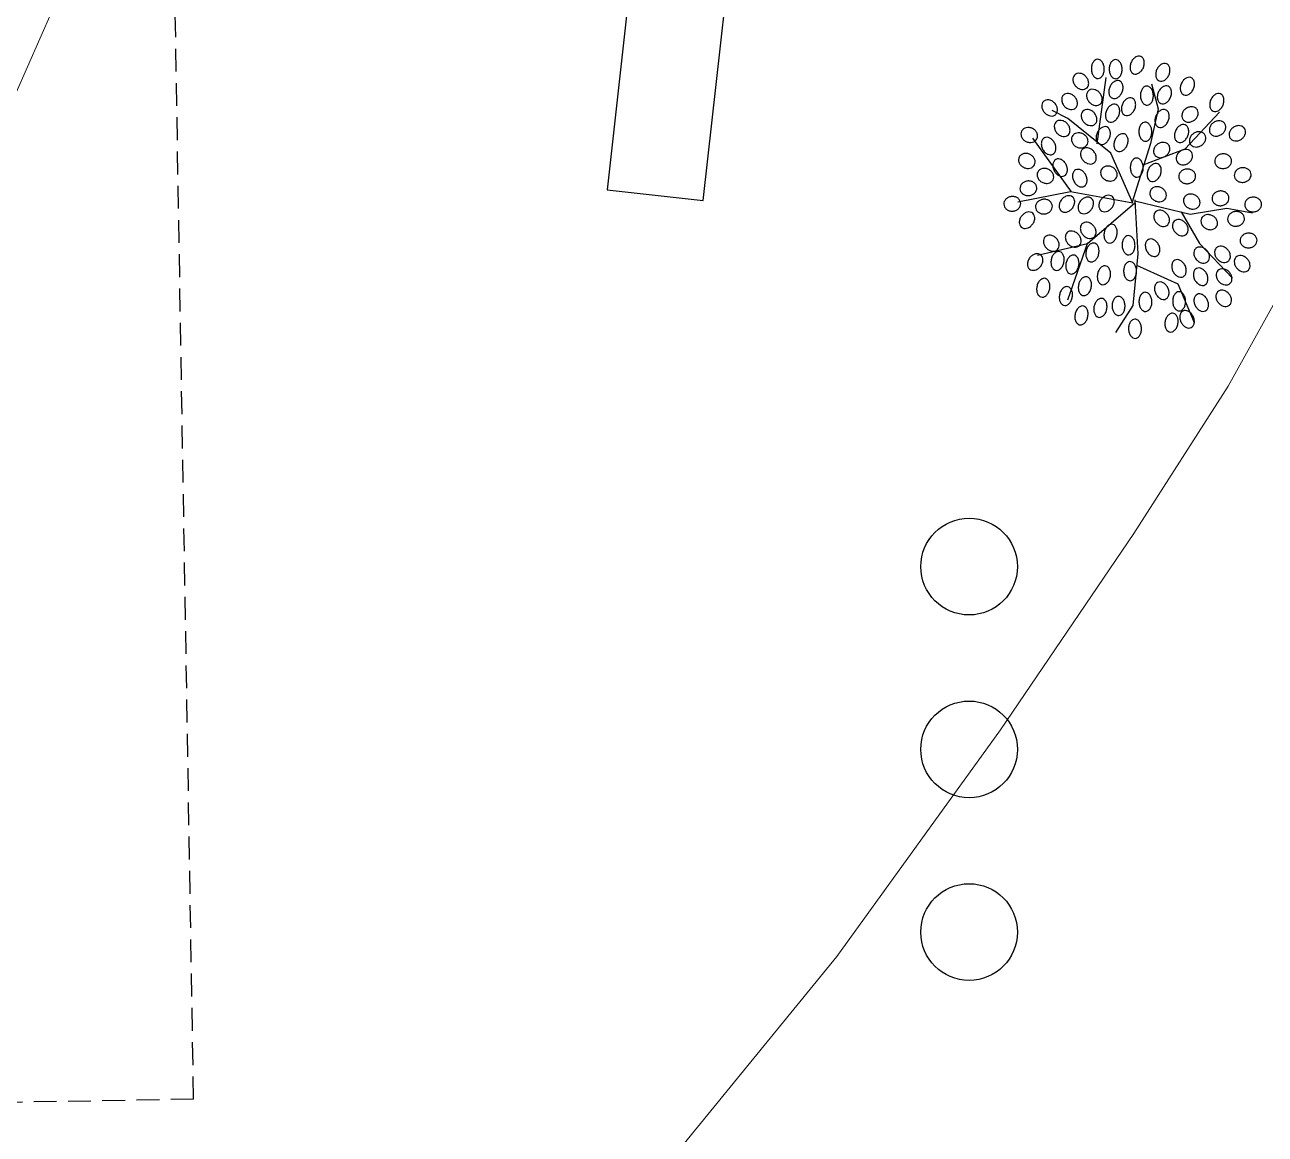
# Model space of a CAD drawing. Header units: inches. Extents: x 203 to 1065, y -1127 to 921.
# Drawn here: x 782.31 to 795.89, y 348.2 to 360.34 of the extents above; entities that cross this region are included whole.
import ezdxf

# ---------------------------------------------------------------- set-up
doc = ezdxf.new("R2010")
doc.units = ezdxf.units.IN
doc.header["$MEASUREMENT"] = 0
doc.linetypes.add('DASHED2', pattern=[0.375, 0.25, -0.125])
for name, color, linetype in [('calle', 3, 'Continuous'), ('CURVAS', 32, 'Continuous'), ('Vegetación', 102, 'Continuous')]:
    doc.layers.add(name, color=color, linetype=linetype)
doc.layers.add('Limite terrenos', color=2, linetype='DASHED2', transparency=0.4)

# ---------------------------------------------------------------- blocks, each defined once
blk = doc.blocks.new('RB31')
for points in [[(-0.0332, 0.4465, 0.124565), (-0.0243, 0.4435, 0.105746), (-0.0134, 0.445, 0.086824), (-0.0035, 0.4507, 0.076963), (0.0051, 0.4604, 0.076963), (0.0103, 0.4721, 0.086824), (0.0113, 0.4835, 0.105746), (0.0081, 0.4941, 0.124565), (0.0016, 0.5009, 0.124565), (-0.0073, 0.5039, 0.105746), (-0.0182, 0.5024, 0.086824), (-0.0281, 0.4967, 0.076963), (-0.0366, 0.4871, 0.076963), (-0.0419, 0.4753, 0.086824), (-0.0429, 0.4639, 0.105746), (-0.0397, 0.4534, 0.124565)], [(-0.1644, 0.4265, 0.124565), (-0.1555, 0.4293, 0.105746), (-0.1475, 0.437, 0.086824), (-0.1428, 0.4474, 0.076963), (-0.1416, 0.4602, 0.076963), (-0.1443, 0.4728, 0.086824), (-0.1502, 0.4826, 0.105746), (-0.159, 0.4892, 0.124565), (-0.1682, 0.491, 0.124565), (-0.1772, 0.4882, 0.105746), (-0.1851, 0.4805, 0.086824), (-0.1898, 0.4701, 0.076963), (-0.191, 0.4573, 0.076963), (-0.1883, 0.4447, 0.086824), (-0.1825, 0.4349, 0.105746), (-0.1737, 0.4282, 0.124565)], [(-0.0961, 0.4265, 0.124565), (-0.0871, 0.4293, 0.105746), (-0.0792, 0.437, 0.086824), (-0.0745, 0.4474, 0.076963), (-0.0733, 0.4602, 0.076963), (-0.076, 0.4728, 0.086824), (-0.0818, 0.4826, 0.105746), (-0.0906, 0.4892, 0.124565), (-0.0999, 0.491, 0.124565), (-0.1088, 0.4882, 0.105746), (-0.1168, 0.4805, 0.086824), (-0.1215, 0.4701, 0.076963), (-0.1227, 0.4573, 0.076963), (-0.12, 0.4447, 0.086824), (-0.1141, 0.4349, 0.105746), (-0.1053, 0.4282, 0.124565)], [(0.0655, 0.4237, 0.124565), (0.0744, 0.4207, 0.105746), (0.0853, 0.4222, 0.086824), (0.0952, 0.4279, 0.076963), (0.1038, 0.4376, 0.076963), (0.109, 0.4494, 0.086824), (0.11, 0.4607, 0.105746), (0.1068, 0.4713, 0.124565), (0.1003, 0.4782, 0.124565), (0.0914, 0.4811, 0.105746), (0.0805, 0.4796, 0.086824), (0.0706, 0.4739, 0.076963), (0.0621, 0.4643, 0.076963), (0.0569, 0.4525, 0.086824), (0.0558, 0.4411, 0.105746), (0.059, 0.4306, 0.124565)], [(-0.2034, 0.3982, 0.124565), (-0.2004, 0.4072, 0.105746), (-0.2019, 0.4181, 0.086824), (-0.2076, 0.428, 0.076963), (-0.2173, 0.4365, 0.076963), (-0.229, 0.4417, 0.086824), (-0.2404, 0.4427, 0.105746), (-0.251, 0.4395, 0.124565), (-0.2578, 0.4331, 0.124565), (-0.2608, 0.4242, 0.105746), (-0.2593, 0.4132, 0.086824), (-0.2536, 0.4033, 0.076963), (-0.244, 0.3948, 0.076963), (-0.2322, 0.3896, 0.086824), (-0.2208, 0.3886, 0.105746), (-0.2103, 0.3918, 0.124565)], [(-0.1129, 0.3629, 0.124565), (-0.104, 0.36, 0.105746), (-0.0931, 0.3615, 0.086824), (-0.0832, 0.3672, 0.076963), (-0.0747, 0.3768, 0.076963), (-0.0695, 0.3886, 0.086824), (-0.0684, 0.4, 0.105746), (-0.0717, 0.4105, 0.124565), (-0.0781, 0.4174, 0.124565), (-0.087, 0.4204, 0.105746), (-0.0979, 0.4189, 0.086824), (-0.1079, 0.4132, 0.076963), (-0.1164, 0.4035, 0.076963), (-0.1216, 0.3917, 0.086824), (-0.1226, 0.3804, 0.105746), (-0.1194, 0.3698, 0.124565)], [(0.1604, 0.3781, 0.124565), (0.1693, 0.3752, 0.105746), (0.1802, 0.3767, 0.086824), (0.1901, 0.3824, 0.076963), (0.1987, 0.392, 0.076963), (0.2039, 0.4038, 0.086824), (0.2049, 0.4152, 0.105746), (0.2017, 0.4257, 0.124565), (0.1952, 0.4326, 0.124565), (0.1863, 0.4356, 0.105746), (0.1754, 0.4341, 0.086824), (0.1655, 0.4284, 0.076963), (0.157, 0.4187, 0.076963), (0.1518, 0.4069, 0.086824), (0.1507, 0.3956, 0.105746), (0.1539, 0.385, 0.124565)], [(-0.1503, 0.3451, 0.124565), (-0.1473, 0.354, 0.105746), (-0.1488, 0.3649, 0.086824), (-0.1545, 0.3748, 0.076963), (-0.1641, 0.3833, 0.076963), (-0.1759, 0.3885, 0.086824), (-0.1873, 0.3896, 0.105746), (-0.1978, 0.3864, 0.124565), (-0.2047, 0.3799, 0.124565), (-0.2077, 0.371, 0.105746), (-0.2062, 0.3601, 0.086824), (-0.2005, 0.3502, 0.076963), (-0.1908, 0.3416, 0.076963), (-0.1791, 0.3364, 0.086824), (-0.1677, 0.3354, 0.105746), (-0.1571, 0.3386, 0.124565)], [(0.0254, 0.3391, 0.124565), (0.0344, 0.342, 0.105746), (0.0423, 0.3496, 0.086824), (0.047, 0.36, 0.076963), (0.0482, 0.3728, 0.076963), (0.0455, 0.3854, 0.086824), (0.0396, 0.3952, 0.105746), (0.0308, 0.4019, 0.124565), (0.0216, 0.4037, 0.124565), (0.0126, 0.4008, 0.105746), (0.0047, 0.3932, 0.086824), (0, 0.3827, 0.076963), (-0.0012, 0.3699, 0.076963), (0.0015, 0.3573, 0.086824), (0.0074, 0.3475, 0.105746), (0.0162, 0.3409, 0.124565)], [(0.0731, 0.3478, 0.124565), (0.082, 0.3448, 0.105746), (0.0929, 0.3463, 0.086824), (0.1028, 0.352, 0.076963), (0.1113, 0.3616, 0.076963), (0.1166, 0.3734, 0.086824), (0.1176, 0.3848, 0.105746), (0.1144, 0.3953, 0.124565), (0.1079, 0.4022, 0.124565), (0.099, 0.4052, 0.105746), (0.0881, 0.4037, 0.086824), (0.0782, 0.398, 0.076963), (0.0696, 0.3883, 0.076963), (0.0644, 0.3766, 0.086824), (0.0634, 0.3652, 0.105746), (0.0666, 0.3546, 0.124565)], [(0.2743, 0.325, 0.124565), (0.2832, 0.322, 0.105746), (0.2941, 0.3235, 0.086824), (0.304, 0.3292, 0.076963), (0.3126, 0.3388, 0.076963), (0.3178, 0.3506, 0.086824), (0.3188, 0.362, 0.105746), (0.3156, 0.3725, 0.124565), (0.3091, 0.3794, 0.124565), (0.3002, 0.3824, 0.105746), (0.2893, 0.3809, 0.086824), (0.2794, 0.3752, 0.076963), (0.2708, 0.3655, 0.076963), (0.2656, 0.3538, 0.086824), (0.2646, 0.3424, 0.105746), (0.2678, 0.3318, 0.124565)], [(-0.3211, 0.3071, 0.124565), (-0.3181, 0.316, 0.105746), (-0.3196, 0.3269, 0.086824), (-0.3253, 0.3368, 0.076963), (-0.335, 0.3454, 0.076963), (-0.3467, 0.3506, 0.086824), (-0.3581, 0.3516, 0.105746), (-0.3687, 0.3484, 0.124565), (-0.3755, 0.3419, 0.124565), (-0.3785, 0.333, 0.105746), (-0.377, 0.3221, 0.086824), (-0.3713, 0.3122, 0.076963), (-0.3617, 0.3037, 0.076963), (-0.3499, 0.2985, 0.086824), (-0.3385, 0.2974, 0.105746), (-0.3279, 0.3006, 0.124565)], [(-0.2452, 0.3299, 0.124565), (-0.2422, 0.3388, 0.105746), (-0.2437, 0.3497, 0.086824), (-0.2494, 0.3596, 0.076963), (-0.259, 0.3682, 0.076963), (-0.2708, 0.3734, 0.086824), (-0.2822, 0.3744, 0.105746), (-0.2927, 0.3712, 0.124565), (-0.2996, 0.3647, 0.124565), (-0.3026, 0.3558, 0.105746), (-0.3011, 0.3449, 0.086824), (-0.2954, 0.335, 0.076963), (-0.2857, 0.3264, 0.076963), (-0.274, 0.3212, 0.086824), (-0.2626, 0.3202, 0.105746), (-0.252, 0.3234, 0.124565)], [(-0.1243, 0.2832, 0.124565), (-0.1154, 0.2802, 0.105746), (-0.1045, 0.2817, 0.086824), (-0.0946, 0.2874, 0.076963), (-0.0861, 0.2971, 0.076963), (-0.0809, 0.3088, 0.086824), (-0.0798, 0.3202, 0.105746), (-0.083, 0.3308, 0.124565), (-0.0895, 0.3376, 0.124565), (-0.0984, 0.3406, 0.105746), (-0.1093, 0.3391, 0.086824), (-0.1192, 0.3334, 0.076963), (-0.1278, 0.3238, 0.076963), (-0.133, 0.312, 0.086824), (-0.134, 0.3006, 0.105746), (-0.1308, 0.29, 0.124565)], [(-0.0636, 0.306, 0.124565), (-0.0547, 0.303, 0.105746), (-0.0437, 0.3045, 0.086824), (-0.0338, 0.3102, 0.076963), (-0.0253, 0.3198, 0.076963), (-0.0201, 0.3316, 0.086824), (-0.0191, 0.343, 0.105746), (-0.0223, 0.3536, 0.124565), (-0.0287, 0.3604, 0.124565), (-0.0377, 0.3634, 0.105746), (-0.0486, 0.3619, 0.086824), (-0.0585, 0.3562, 0.076963), (-0.067, 0.3465, 0.076963), (-0.0722, 0.3348, 0.086824), (-0.0732, 0.3234, 0.105746), (-0.07, 0.3128, 0.124565)], [(0.1598, 0.2988, 0.124565), (0.1653, 0.2911, 0.105746), (0.175, 0.2859, 0.086824), (0.1864, 0.2847, 0.076963), (0.1989, 0.2875, 0.076963), (0.2101, 0.2939, 0.086824), (0.2176, 0.3026, 0.105746), (0.2212, 0.313, 0.124565), (0.22, 0.3223, 0.124565), (0.2146, 0.33, 0.105746), (0.2048, 0.3352, 0.086824), (0.1935, 0.3364, 0.076963), (0.1809, 0.3336, 0.076963), (0.1698, 0.3271, 0.086824), (0.1623, 0.3185, 0.105746), (0.1586, 0.3081, 0.124565)], [(-0.1692, 0.2767, 0.124565), (-0.1663, 0.2856, 0.105746), (-0.1678, 0.2965, 0.086824), (-0.1735, 0.3065, 0.076963), (-0.1831, 0.315, 0.076963), (-0.1949, 0.3202, 0.086824), (-0.2063, 0.3212, 0.105746), (-0.2168, 0.318, 0.124565), (-0.2237, 0.3116, 0.124565), (-0.2267, 0.3026, 0.105746), (-0.2251, 0.2917, 0.086824), (-0.2195, 0.2818, 0.076963), (-0.2098, 0.2733, 0.076963), (-0.198, 0.2681, 0.086824), (-0.1867, 0.2671, 0.105746), (-0.1761, 0.2703, 0.124565)], [(0.0655, 0.268, 0.124565), (0.0744, 0.265, 0.105746), (0.0853, 0.2665, 0.086824), (0.0952, 0.2722, 0.076963), (0.1038, 0.2819, 0.076963), (0.109, 0.2936, 0.086824), (0.11, 0.305, 0.105746), (0.1068, 0.3156, 0.124565), (0.1003, 0.3224, 0.124565), (0.0914, 0.3254, 0.105746), (0.0805, 0.3239, 0.086824), (0.0706, 0.3182, 0.076963), (0.0621, 0.3086, 0.076963), (0.0569, 0.2968, 0.086824), (0.0558, 0.2854, 0.105746), (0.059, 0.2749, 0.124565)], [(-0.3932, 0.2239, 0.124565), (-0.3931, 0.2333, 0.105746), (-0.3979, 0.2432, 0.086824), (-0.4064, 0.2509, 0.076963), (-0.4182, 0.256, 0.076963), (-0.431, 0.2573, 0.086824), (-0.4422, 0.2548, 0.105746), (-0.4512, 0.2485, 0.124565), (-0.4557, 0.2402, 0.124565), (-0.4558, 0.2308, 0.105746), (-0.451, 0.2209, 0.086824), (-0.4425, 0.2132, 0.076963), (-0.4307, 0.2081, 0.076963), (-0.4179, 0.2068, 0.086824), (-0.4068, 0.2094, 0.105746), (-0.3977, 0.2157, 0.124565)], [(-0.2717, 0.2387, 0.124565), (-0.2688, 0.2476, 0.105746), (-0.2703, 0.2586, 0.086824), (-0.276, 0.2685, 0.076963), (-0.2856, 0.277, 0.076963), (-0.2974, 0.2822, 0.086824), (-0.3088, 0.2832, 0.105746), (-0.3193, 0.28, 0.124565), (-0.3262, 0.2736, 0.124565), (-0.3292, 0.2647, 0.105746), (-0.3276, 0.2537, 0.086824), (-0.322, 0.2438, 0.076963), (-0.3123, 0.2353, 0.076963), (-0.3005, 0.2301, 0.086824), (-0.2891, 0.2291, 0.105746), (-0.2786, 0.2323, 0.124565)], [(-0.1585, 0.2072, 0.124565), (-0.1496, 0.2043, 0.105746), (-0.1387, 0.2058, 0.086824), (-0.1287, 0.2114, 0.076963), (-0.1202, 0.2211, 0.076963), (-0.115, 0.2329, 0.086824), (-0.114, 0.2443, 0.105746), (-0.1172, 0.2548, 0.124565), (-0.1236, 0.2617, 0.124565), (-0.1326, 0.2646, 0.105746), (-0.1435, 0.2631, 0.086824), (-0.1534, 0.2574, 0.076963), (-0.1619, 0.2478, 0.076963), (-0.1671, 0.236, 0.086824), (-0.1681, 0.2246, 0.105746), (-0.1649, 0.2141, 0.124565)], [(0.0216, 0.2176, 0.124565), (0.0306, 0.2204, 0.105746), (0.0385, 0.2281, 0.086824), (0.0432, 0.2385, 0.076963), (0.0444, 0.2513, 0.076963), (0.0417, 0.2639, 0.086824), (0.0358, 0.2737, 0.105746), (0.027, 0.2803, 0.124565), (0.0178, 0.2821, 0.124565), (0.0088, 0.2793, 0.105746), (0.0009, 0.2716, 0.086824), (-0.0038, 0.2612, 0.076963), (-0.005, 0.2484, 0.076963), (-0.0023, 0.2358, 0.086824), (0.0036, 0.226, 0.105746), (0.0124, 0.2193, 0.124565)], [(0.1414, 0.2186, 0.124565), (0.1503, 0.2156, 0.105746), (0.1612, 0.2171, 0.086824), (0.1712, 0.2228, 0.076963), (0.1797, 0.2325, 0.076963), (0.1849, 0.2443, 0.086824), (0.1859, 0.2556, 0.105746), (0.1827, 0.2662, 0.124565), (0.1763, 0.2731, 0.124565), (0.1673, 0.276, 0.105746), (0.1564, 0.2745, 0.086824), (0.1465, 0.2688, 0.076963), (0.138, 0.2592, 0.076963), (0.1328, 0.2474, 0.086824), (0.1318, 0.236, 0.105746), (0.135, 0.2255, 0.124565)], [(0.1902, 0.2152, 0.124565), (0.1957, 0.2075, 0.105746), (0.2054, 0.2023, 0.086824), (0.2167, 0.2011, 0.076963), (0.2293, 0.2039, 0.076963), (0.2404, 0.2104, 0.086824), (0.248, 0.219, 0.105746), (0.2516, 0.2294, 0.124565), (0.2504, 0.2387, 0.124565), (0.2449, 0.2464, 0.105746), (0.2352, 0.2516, 0.086824), (0.2238, 0.2528, 0.076963), (0.2113, 0.25, 0.076963), (0.2001, 0.2436, 0.086824), (0.1926, 0.2349, 0.105746), (0.189, 0.2245, 0.124565)], [(0.2661, 0.2532, 0.124565), (0.2716, 0.2455, 0.105746), (0.2813, 0.2403, 0.086824), (0.2927, 0.2391, 0.076963), (0.3052, 0.2419, 0.076963), (0.3164, 0.2484, 0.086824), (0.3239, 0.257, 0.105746), (0.3275, 0.2674, 0.124565), (0.3263, 0.2767, 0.124565), (0.3208, 0.2844, 0.105746), (0.3111, 0.2896, 0.086824), (0.2998, 0.2908, 0.076963), (0.2872, 0.288, 0.076963), (0.2761, 0.2815, 0.086824), (0.2686, 0.2729, 0.105746), (0.2649, 0.2625, 0.124565)], [(0.342, 0.238, 0.124565), (0.3475, 0.2303, 0.105746), (0.3572, 0.2251, 0.086824), (0.3686, 0.2239, 0.076963), (0.3812, 0.2267, 0.076963), (0.3923, 0.2332, 0.086824), (0.3998, 0.2418, 0.105746), (0.4034, 0.2522, 0.124565), (0.4022, 0.2615, 0.124565), (0.3968, 0.2692, 0.105746), (0.387, 0.2744, 0.086824), (0.3757, 0.2756, 0.076963), (0.3631, 0.2728, 0.076963), (0.352, 0.2663, 0.086824), (0.3445, 0.2577, 0.105746), (0.3409, 0.2473, 0.124565)], [(-0.3292, 0.171, 0.124565), (-0.3236, 0.1786, 0.105746), (-0.3217, 0.1895, 0.086824), (-0.324, 0.2007, 0.076963), (-0.3306, 0.2117, 0.076963), (-0.3402, 0.2203, 0.086824), (-0.3507, 0.2248, 0.105746), (-0.3617, 0.225, 0.124565), (-0.3702, 0.221, 0.124565), (-0.3758, 0.2135, 0.105746), (-0.3778, 0.2026, 0.086824), (-0.3754, 0.1914, 0.076963), (-0.3689, 0.1803, 0.076963), (-0.3593, 0.1717, 0.086824), (-0.3488, 0.1673, 0.105746), (-0.3377, 0.167, 0.124565)], [(-0.1996, 0.2087, 0.124565), (-0.1995, 0.2181, 0.105746), (-0.2043, 0.228, 0.086824), (-0.2128, 0.2357, 0.076963), (-0.2246, 0.2408, 0.076963), (-0.2374, 0.2421, 0.086824), (-0.2485, 0.2396, 0.105746), (-0.2576, 0.2333, 0.124565), (-0.2621, 0.225, 0.124565), (-0.2622, 0.2156, 0.105746), (-0.2574, 0.2057, 0.086824), (-0.2489, 0.198, 0.076963), (-0.2371, 0.1929, 0.076963), (-0.2243, 0.1916, 0.086824), (-0.2132, 0.1942, 0.105746), (-0.2041, 0.2005, 0.124565)], [(-0.0902, 0.1844, 0.124565), (-0.0812, 0.1815, 0.105746), (-0.0703, 0.183, 0.086824), (-0.0604, 0.1887, 0.076963), (-0.0519, 0.1983, 0.076963), (-0.0467, 0.2101, 0.086824), (-0.0457, 0.2215, 0.105746), (-0.0489, 0.232, 0.124565), (-0.0553, 0.2389, 0.124565), (-0.0642, 0.2419, 0.105746), (-0.0752, 0.2403, 0.086824), (-0.0851, 0.2347, 0.076963), (-0.0936, 0.225, 0.076963), (-0.0988, 0.2132, 0.086824), (-0.0998, 0.2018, 0.105746), (-0.0966, 0.1913, 0.124565)], [(0.0535, 0.1772, 0.124565), (0.059, 0.1696, 0.105746), (0.0687, 0.1644, 0.086824), (0.0801, 0.1631, 0.076963), (0.0926, 0.1659, 0.076963), (0.1038, 0.1724, 0.086824), (0.1113, 0.181, 0.105746), (0.1149, 0.1914, 0.124565), (0.1137, 0.2008, 0.124565), (0.1083, 0.2084, 0.105746), (0.0985, 0.2136, 0.086824), (0.0872, 0.2148, 0.076963), (0.0746, 0.212, 0.076963), (0.0635, 0.2056, 0.086824), (0.056, 0.197, 0.105746), (0.0524, 0.1865, 0.124565)], [(-0.4008, 0.1365, 0.124565), (-0.4007, 0.146, 0.105746), (-0.4055, 0.1559, 0.086824), (-0.414, 0.1636, 0.076963), (-0.4258, 0.1687, 0.076963), (-0.4386, 0.17, 0.086824), (-0.4497, 0.1674, 0.105746), (-0.4588, 0.1611, 0.124565), (-0.4633, 0.1529, 0.124565), (-0.4634, 0.1435, 0.105746), (-0.4586, 0.1335, 0.086824), (-0.4501, 0.1259, 0.076963), (-0.4383, 0.1208, 0.076963), (-0.4255, 0.1194, 0.086824), (-0.4144, 0.122, 0.105746), (-0.4053, 0.1283, 0.124565)], [(-0.1692, 0.1476, 0.124565), (-0.1663, 0.1565, 0.105746), (-0.1678, 0.1674, 0.086824), (-0.1735, 0.1773, 0.076963), (-0.1831, 0.1858, 0.076963), (-0.1949, 0.191, 0.086824), (-0.2063, 0.1921, 0.105746), (-0.2168, 0.1889, 0.124565), (-0.2237, 0.1824, 0.124565), (-0.2267, 0.1735, 0.105746), (-0.2251, 0.1626, 0.086824), (-0.2195, 0.1527, 0.076963), (-0.2098, 0.1441, 0.076963), (-0.198, 0.1389, 0.086824), (-0.1867, 0.1379, 0.105746), (-0.1761, 0.1411, 0.124565)], [(0.1408, 0.1544, 0.124565), (0.1463, 0.1468, 0.105746), (0.156, 0.1416, 0.086824), (0.1674, 0.1403, 0.076963), (0.18, 0.1431, 0.076963), (0.1911, 0.1496, 0.086824), (0.1986, 0.1582, 0.105746), (0.2022, 0.1686, 0.124565), (0.201, 0.178, 0.124565), (0.1956, 0.1856, 0.105746), (0.1858, 0.1908, 0.086824), (0.1745, 0.1921, 0.076963), (0.1619, 0.1893, 0.076963), (0.1508, 0.1828, 0.086824), (0.1433, 0.1742, 0.105746), (0.1397, 0.1638, 0.124565)], [(0.2873, 0.1531, 0.124565), (0.2902, 0.1441, 0.105746), (0.2978, 0.1362, 0.086824), (0.3082, 0.1315, 0.076963), (0.3211, 0.1303, 0.076963), (0.3336, 0.133, 0.086824), (0.3435, 0.1388, 0.105746), (0.3501, 0.1476, 0.124565), (0.3519, 0.1569, 0.124565), (0.349, 0.1658, 0.105746), (0.3414, 0.1738, 0.086824), (0.331, 0.1785, 0.076963), (0.3182, 0.1797, 0.076963), (0.3056, 0.177, 0.086824), (0.2958, 0.1711, 0.105746), (0.2891, 0.1623, 0.124565)], [(-0.2837, 0.0989, 0.124565), (-0.2781, 0.1064, 0.105746), (-0.2761, 0.1173, 0.086824), (-0.2785, 0.1285, 0.076963), (-0.285, 0.1396, 0.076963), (-0.2946, 0.1482, 0.086824), (-0.3051, 0.1526, 0.105746), (-0.3162, 0.1529, 0.124565), (-0.3247, 0.1489, 0.124565), (-0.3303, 0.1413, 0.105746), (-0.3322, 0.1304, 0.086824), (-0.3299, 0.1192, 0.076963), (-0.3233, 0.1082, 0.076963), (-0.3137, 0.0996, 0.086824), (-0.3032, 0.0951, 0.105746), (-0.2922, 0.0949, 0.124565)], [(-0.0857, 0.0986, 0.124565), (-0.0856, 0.108, 0.105746), (-0.0904, 0.1179, 0.086824), (-0.0989, 0.1256, 0.076963), (-0.1107, 0.1307, 0.076963), (-0.1235, 0.132, 0.086824), (-0.1347, 0.1294, 0.105746), (-0.1437, 0.1231, 0.124565), (-0.1482, 0.1149, 0.124565), (-0.1483, 0.1055, 0.105746), (-0.1435, 0.0956, 0.086824), (-0.135, 0.0879, 0.076963), (-0.1232, 0.0828, 0.076963), (-0.1104, 0.0815, 0.086824), (-0.0993, 0.084, 0.105746), (-0.0902, 0.0903, 0.124565)], [(-0.0088, 0.096, 0.124565), (0.0002, 0.0989, 0.105746), (0.0081, 0.1065, 0.086824), (0.0128, 0.1169, 0.076963), (0.014, 0.1298, 0.076963), (0.0113, 0.1423, 0.086824), (0.0055, 0.1522, 0.105746), (-0.0033, 0.1588, 0.124565), (-0.0126, 0.1606, 0.124565), (-0.0215, 0.1577, 0.105746), (-0.0295, 0.1501, 0.086824), (-0.0342, 0.1397, 0.076963), (-0.0354, 0.1269, 0.076963), (-0.0327, 0.1143, 0.086824), (-0.0268, 0.1045, 0.105746), (-0.018, 0.0978, 0.124565)], [(0.0389, 0.0857, 0.124565), (0.0478, 0.0827, 0.105746), (0.0588, 0.0842, 0.086824), (0.0687, 0.0899, 0.076963), (0.0772, 0.0996, 0.076963), (0.0824, 0.1113, 0.086824), (0.0834, 0.1227, 0.105746), (0.0802, 0.1333, 0.124565), (0.0738, 0.1401, 0.124565), (0.0648, 0.1431, 0.105746), (0.0539, 0.1416, 0.086824), (0.044, 0.1359, 0.076963), (0.0355, 0.1263, 0.076963), (0.0303, 0.1145, 0.086824), (0.0293, 0.1031, 0.105746), (0.0325, 0.0925, 0.124565)], [(0.1507, 0.0999, 0.124565), (0.1535, 0.0909, 0.105746), (0.1612, 0.083, 0.086824), (0.1716, 0.0783, 0.076963), (0.1844, 0.0771, 0.076963), (0.197, 0.0798, 0.086824), (0.2068, 0.0857, 0.105746), (0.2134, 0.0945, 0.124565), (0.2152, 0.1037, 0.124565), (0.2124, 0.1127, 0.105746), (0.2047, 0.1206, 0.086824), (0.1943, 0.1253, 0.076963), (0.1815, 0.1265, 0.076963), (0.1689, 0.1238, 0.086824), (0.1591, 0.1179, 0.105746), (0.1524, 0.1091, 0.124565)], [(0.3633, 0.1075, 0.124565), (0.3661, 0.0985, 0.105746), (0.3737, 0.0906, 0.086824), (0.3842, 0.0859, 0.076963), (0.397, 0.0847, 0.076963), (0.4096, 0.0874, 0.086824), (0.4194, 0.0933, 0.105746), (0.426, 0.1021, 0.124565), (0.4278, 0.1113, 0.124565), (0.425, 0.1203, 0.105746), (0.4173, 0.1282, 0.086824), (0.4069, 0.1329, 0.076963), (0.3941, 0.1341, 0.076963), (0.3815, 0.1314, 0.086824), (0.3717, 0.1255, 0.105746), (0.365, 0.1167, 0.124565)], [(-0.3287, 0.0872, 0.124565), (-0.3286, 0.0966, 0.105746), (-0.3334, 0.1065, 0.086824), (-0.3419, 0.1142, 0.076963), (-0.3537, 0.1193, 0.076963), (-0.3665, 0.1206, 0.086824), (-0.3776, 0.1181, 0.105746), (-0.3867, 0.1117, 0.124565), (-0.3912, 0.1035, 0.124565), (-0.3913, 0.0941, 0.105746), (-0.3865, 0.0842, 0.086824), (-0.378, 0.0765, 0.076963), (-0.3662, 0.0714, 0.076963), (-0.3534, 0.0701, 0.086824), (-0.3422, 0.0726, 0.105746), (-0.3332, 0.0789, 0.124565)], [(-0.2077, 0.0647, 0.124565), (-0.2022, 0.0723, 0.105746), (-0.2002, 0.0831, 0.086824), (-0.2026, 0.0943, 0.076963), (-0.2091, 0.1054, 0.076963), (-0.2187, 0.114, 0.086824), (-0.2292, 0.1185, 0.105746), (-0.2402, 0.1187, 0.124565), (-0.2487, 0.1147, 0.124565), (-0.2543, 0.1071, 0.105746), (-0.2563, 0.0962, 0.086824), (-0.2539, 0.0851, 0.076963), (-0.2474, 0.074, 0.076963), (-0.2378, 0.0654, 0.086824), (-0.2273, 0.0609, 0.105746), (-0.2163, 0.0607, 0.124565)], [(-0.3922, 0.0543, 0.124565), (-0.395, 0.0633, 0.105746), (-0.4027, 0.0712, 0.086824), (-0.4131, 0.0759, 0.076963), (-0.4259, 0.0771, 0.076963), (-0.4385, 0.0744, 0.086824), (-0.4483, 0.0686, 0.105746), (-0.455, 0.0598, 0.124565), (-0.4567, 0.0505, 0.124565), (-0.4539, 0.0416, 0.105746), (-0.4462, 0.0336, 0.086824), (-0.4358, 0.0289, 0.076963), (-0.423, 0.0277, 0.076963), (-0.4104, 0.0304, 0.086824), (-0.4006, 0.0363, 0.105746), (-0.394, 0.0451, 0.124565)], [(0.0416, 0.0481, 0.124565), (0.0415, 0.0387, 0.105746), (0.0463, 0.0287, 0.086824), (0.0548, 0.0211, 0.076963), (0.0666, 0.0159, 0.076963), (0.0794, 0.0146, 0.086824), (0.0906, 0.0172, 0.105746), (0.0996, 0.0235, 0.124565), (0.1041, 0.0317, 0.124565), (0.1042, 0.0411, 0.105746), (0.0994, 0.0511, 0.086824), (0.0909, 0.0587, 0.076963), (0.0791, 0.0639, 0.076963), (0.0663, 0.0652, 0.086824), (0.0552, 0.0626, 0.105746), (0.0461, 0.0563, 0.124565)], [(0.1707, 0.0253, 0.124565), (0.1706, 0.0159, 0.105746), (0.1754, 0.0059, 0.086824), (0.1839, -0.0017, 0.076963), (0.1957, -0.0068, 0.076963), (0.2085, -0.0082, 0.086824), (0.2196, -0.0056, 0.105746), (0.2287, 0.0007, 0.124565), (0.2332, 0.0089, 0.124565), (0.2333, 0.0184, 0.105746), (0.2285, 0.0283, 0.086824), (0.22, 0.0359, 0.076963), (0.2082, 0.0411, 0.076963), (0.1954, 0.0424, 0.086824), (0.1842, 0.0398, 0.105746), (0.1752, 0.0335, 0.124565)], [(0.2797, 0.0277, 0.124565), (0.2826, 0.0188, 0.105746), (0.2902, 0.0108, 0.086824), (0.3007, 0.0061, 0.076963), (0.3135, 0.0049, 0.076963), (0.3261, 0.0076, 0.086824), (0.3359, 0.0135, 0.105746), (0.3425, 0.0223, 0.124565), (0.3443, 0.0315, 0.124565), (0.3414, 0.0405, 0.105746), (0.3338, 0.0485, 0.086824), (0.3234, 0.0531, 0.076963), (0.3106, 0.0544, 0.076963), (0.298, 0.0516, 0.086824), (0.2882, 0.0458, 0.105746), (0.2815, 0.037, 0.124565)], [(-0.4529, 0.0012, 0.124565), (-0.4558, 0.0101, 0.105746), (-0.4634, 0.0181, 0.086824), (-0.4738, 0.0228, 0.076963), (-0.4866, 0.024, 0.076963), (-0.4992, 0.0213, 0.086824), (-0.509, 0.0154, 0.105746), (-0.5157, 0.0066, 0.124565), (-0.5175, -0.0026, 0.124565), (-0.5146, -0.0116, 0.105746), (-0.507, -0.0196, 0.086824), (-0.4966, -0.0242, 0.076963), (-0.4837, -0.0255, 0.076963), (-0.4712, -0.0228, 0.086824), (-0.4613, -0.0169, 0.105746), (-0.4547, -0.0081, 0.124565)], [(-0.3314, -0.0064, 0.124565), (-0.3343, 0.0025, 0.105746), (-0.3419, 0.0105, 0.086824), (-0.3524, 0.0152, 0.076963), (-0.3652, 0.0164, 0.076963), (-0.3778, 0.0137, 0.086824), (-0.3876, 0.0078, 0.105746), (-0.3942, -0.001, 0.124565), (-0.396, -0.0102, 0.124565), (-0.3931, -0.0192, 0.105746), (-0.3855, -0.0272, 0.086824), (-0.3751, -0.0318, 0.076963), (-0.3623, -0.0331, 0.076963), (-0.3497, -0.0303, 0.086824), (-0.3399, -0.0245, 0.105746), (-0.3332, -0.0157, 0.124565)], [(-0.2507, 0.0224, 0.124565), (-0.2583, 0.028, 0.105746), (-0.2692, 0.0299, 0.086824), (-0.2804, 0.0276, 0.076963), (-0.2914, 0.0211, 0.076963), (-0.3, 0.0115, 0.086824), (-0.3045, 0.0009, 0.105746), (-0.3047, -0.0101, 0.124565), (-0.3007, -0.0186, 0.124565), (-0.2932, -0.0242, 0.105746), (-0.2823, -0.0261, 0.086824), (-0.2711, -0.0238, 0.076963), (-0.26, -0.0172, 0.076963), (-0.2514, -0.0076, 0.086824), (-0.247, 0.0029, 0.105746), (-0.2467, 0.0139, 0.124565)], [(-0.1786, 0.0186, 0.124565), (-0.1862, 0.0242, 0.105746), (-0.197, 0.0261, 0.086824), (-0.2082, 0.0238, 0.076963), (-0.2193, 0.0173, 0.076963), (-0.2279, 0.0077, 0.086824), (-0.2324, -0.0028, 0.105746), (-0.2326, -0.0139, 0.124565), (-0.2286, -0.0224, 0.124565), (-0.221, -0.028, 0.105746), (-0.2102, -0.0299, 0.086824), (-0.199, -0.0276, 0.076963), (-0.1879, -0.021, 0.076963), (-0.1793, -0.0114, 0.086824), (-0.1748, -0.0009, 0.105746), (-0.1746, 0.0101, 0.124565)], [(-0.0989, 0.0262, 0.124565), (-0.1065, 0.0318, 0.105746), (-0.1173, 0.0337, 0.086824), (-0.1285, 0.0314, 0.076963), (-0.1396, 0.0249, 0.076963), (-0.1482, 0.0153, 0.086824), (-0.1527, 0.0047, 0.105746), (-0.1529, -0.0063, 0.124565), (-0.1489, -0.0148, 0.124565), (-0.1413, -0.0204, 0.105746), (-0.1305, -0.0223, 0.086824), (-0.1193, -0.02, 0.076963), (-0.1082, -0.0134, 0.076963), (-0.0996, -0.0038, 0.086824), (-0.0951, 0.0067, 0.105746), (-0.0949, 0.0177, 0.124565)], [(0.405, 0.0087, 0.124565), (0.4079, -0.0002, 0.105746), (0.4155, -0.0082, 0.086824), (0.4259, -0.0129, 0.076963), (0.4387, -0.0141, 0.076963), (0.4513, -0.0114, 0.086824), (0.4611, -0.0055, 0.105746), (0.4678, 0.0033, 0.124565), (0.4696, 0.0125, 0.124565), (0.4667, 0.0215, 0.105746), (0.4591, 0.0295, 0.086824), (0.4487, 0.0341, 0.076963), (0.4358, 0.0354, 0.076963), (0.4233, 0.0327, 0.086824), (0.4134, 0.0268, 0.105746), (0.4068, 0.018, 0.124565)], [(-0.4026, -0.0346, 0.124565), (-0.4102, -0.029, 0.105746), (-0.421, -0.027, 0.086824), (-0.4322, -0.0294, 0.076963), (-0.4433, -0.0359, 0.076963), (-0.4519, -0.0455, 0.086824), (-0.4564, -0.056, 0.105746), (-0.4566, -0.0671, 0.124565), (-0.4526, -0.0756, 0.124565), (-0.445, -0.0811, 0.105746), (-0.4342, -0.0831, 0.086824), (-0.423, -0.0807, 0.076963), (-0.4119, -0.0742, 0.076963), (-0.4033, -0.0646, 0.086824), (-0.3988, -0.0541, 0.105746), (-0.3986, -0.0431, 0.124565)], [(0.0606, -0.0237, 0.124565), (0.0576, -0.0326, 0.105746), (0.0591, -0.0436, 0.086824), (0.0648, -0.0535, 0.076963), (0.0745, -0.062, 0.076963), (0.0862, -0.0672, 0.086824), (0.0976, -0.0682, 0.105746), (0.1082, -0.065, 0.124565), (0.115, -0.0586, 0.124565), (0.118, -0.0497, 0.105746), (0.1165, -0.0387, 0.086824), (0.1108, -0.0288, 0.076963), (0.1012, -0.0203, 0.076963), (0.0894, -0.0151, 0.086824), (0.078, -0.0141, 0.105746), (0.0675, -0.0173, 0.124565)], [(0.239, -0.0431, 0.124565), (0.2389, -0.0525, 0.105746), (0.2437, -0.0624, 0.086824), (0.2522, -0.0701, 0.076963), (0.264, -0.0752, 0.076963), (0.2768, -0.0765, 0.086824), (0.288, -0.074, 0.105746), (0.297, -0.0677, 0.124565), (0.3015, -0.0594, 0.124565), (0.3016, -0.05, 0.105746), (0.2968, -0.0401, 0.086824), (0.2883, -0.0324, 0.076963), (0.2765, -0.0273, 0.076963), (0.2637, -0.026, 0.086824), (0.2526, -0.0285, 0.105746), (0.2435, -0.0349, 0.124565)], [(0.3405, -0.0406, 0.124565), (0.3433, -0.0496, 0.105746), (0.351, -0.0575, 0.086824), (0.3614, -0.0622, 0.076963), (0.3742, -0.0634, 0.076963), (0.3868, -0.0607, 0.086824), (0.3966, -0.0549, 0.105746), (0.4033, -0.0461, 0.124565), (0.405, -0.0368, 0.124565), (0.4022, -0.0279, 0.105746), (0.3945, -0.0199, 0.086824), (0.3841, -0.0152, 0.076963), (0.3713, -0.014, 0.076963), (0.3587, -0.0167, 0.086824), (0.3489, -0.0226, 0.105746), (0.3423, -0.0314, 0.124565)], [(-0.1654, -0.1031, 0.124565), (-0.1625, -0.0942, 0.105746), (-0.164, -0.0833, 0.086824), (-0.1697, -0.0734, 0.076963), (-0.1793, -0.0648, 0.076963), (-0.1911, -0.0596, 0.086824), (-0.2025, -0.0586, 0.105746), (-0.213, -0.0618, 0.124565), (-0.2199, -0.0683, 0.124565), (-0.2229, -0.0772, 0.105746), (-0.2214, -0.0881, 0.086824), (-0.2157, -0.098, 0.076963), (-0.206, -0.1065, 0.076963), (-0.1942, -0.1117, 0.086824), (-0.1829, -0.1128, 0.105746), (-0.1723, -0.1095, 0.124565)], [(-0.0986, -0.0644, 0.124565), (-0.108, -0.0643, 0.105746), (-0.1179, -0.0691, 0.086824), (-0.1256, -0.0776, 0.076963), (-0.1307, -0.0894, 0.076963), (-0.132, -0.1022, 0.086824), (-0.1294, -0.1133, 0.105746), (-0.1231, -0.1224, 0.124565), (-0.1149, -0.1269, 0.124565), (-0.1055, -0.127, 0.105746), (-0.0956, -0.1222, 0.086824), (-0.0879, -0.1137, 0.076963), (-0.0828, -0.1019, 0.076963), (-0.0815, -0.0891, 0.086824), (-0.084, -0.0779, 0.105746), (-0.0903, -0.0689, 0.124565)], [(0.1327, -0.0541, 0.124565), (0.1297, -0.063, 0.105746), (0.1313, -0.074, 0.086824), (0.1369, -0.0839, 0.076963), (0.1466, -0.0924, 0.076963), (0.1584, -0.0976, 0.086824), (0.1698, -0.0986, 0.105746), (0.1803, -0.0954, 0.124565), (0.1872, -0.089, 0.124565), (0.1901, -0.08, 0.105746), (0.1886, -0.0691, 0.086824), (0.1829, -0.0592, 0.076963), (0.1733, -0.0507, 0.076963), (0.1615, -0.0455, 0.086824), (0.1501, -0.0445, 0.105746), (0.1396, -0.0477, 0.124565)], [(-0.3059, -0.1487, 0.124565), (-0.3029, -0.1398, 0.105746), (-0.3044, -0.1288, 0.086824), (-0.3101, -0.1189, 0.076963), (-0.3198, -0.1104, 0.076963), (-0.3315, -0.1052, 0.086824), (-0.3429, -0.1042, 0.105746), (-0.3535, -0.1074, 0.124565), (-0.3603, -0.1138, 0.124565), (-0.3633, -0.1228, 0.105746), (-0.3618, -0.1337, 0.086824), (-0.3561, -0.1436, 0.076963), (-0.3465, -0.1521, 0.076963), (-0.3347, -0.1573, 0.086824), (-0.3233, -0.1583, 0.105746), (-0.3128, -0.1551, 0.124565)], [(-0.2224, -0.1335, 0.124565), (-0.2194, -0.1246, 0.105746), (-0.2209, -0.1136, 0.086824), (-0.2266, -0.1037, 0.076963), (-0.2363, -0.0952, 0.076963), (-0.248, -0.09, 0.086824), (-0.2594, -0.089, 0.105746), (-0.27, -0.0922, 0.124565), (-0.2768, -0.0986, 0.124565), (-0.2798, -0.1076, 0.105746), (-0.2783, -0.1185, 0.086824), (-0.2726, -0.1284, 0.076963), (-0.263, -0.1369, 0.076963), (-0.2512, -0.1421, 0.086824), (-0.2398, -0.1431, 0.105746), (-0.2292, -0.1399, 0.124565)], [(-0.0391, -0.1013, 0.124565), (-0.0481, -0.1042, 0.105746), (-0.0561, -0.1118, 0.086824), (-0.0607, -0.1222, 0.076963), (-0.0619, -0.1351, 0.076963), (-0.0592, -0.1476, 0.086824), (-0.0534, -0.1574, 0.105746), (-0.0446, -0.1641, 0.124565), (-0.0353, -0.1659, 0.124565), (-0.0264, -0.163, 0.105746), (-0.0184, -0.1554, 0.086824), (-0.0137, -0.145, 0.076963), (-0.0125, -0.1321, 0.076963), (-0.0152, -0.1196, 0.086824), (-0.0211, -0.1098, 0.105746), (-0.0299, -0.1031, 0.124565)], [(0.0346, -0.1156, 0.124565), (0.029, -0.1231, 0.105746), (0.027, -0.134, 0.086824), (0.0294, -0.1452, 0.076963), (0.0359, -0.1563, 0.076963), (0.0455, -0.1648, 0.086824), (0.056, -0.1693, 0.105746), (0.0671, -0.1695, 0.124565), (0.0756, -0.1655, 0.124565), (0.0812, -0.158, 0.105746), (0.0831, -0.1471, 0.086824), (0.0808, -0.1359, 0.076963), (0.0742, -0.1248, 0.076963), (0.0646, -0.1163, 0.086824), (0.0541, -0.1118, 0.105746), (0.0431, -0.1116, 0.124565)], [(0.3898, -0.1128, 0.124565), (0.3927, -0.1218, 0.105746), (0.4003, -0.1297, 0.086824), (0.4107, -0.1344, 0.076963), (0.4236, -0.1356, 0.076963), (0.4361, -0.1329, 0.086824), (0.446, -0.127, 0.105746), (0.4526, -0.1182, 0.124565), (0.4544, -0.109, 0.124565), (0.4515, -0.1, 0.105746), (0.4439, -0.0921, 0.086824), (0.4335, -0.0874, 0.076963), (0.4207, -0.0862, 0.076963), (0.4081, -0.0889, 0.086824), (0.3983, -0.0948, 0.105746), (0.3916, -0.1036, 0.124565)], [(-0.2998, -0.1593, 0.124565), (-0.3092, -0.1592, 0.105746), (-0.3191, -0.164, 0.086824), (-0.3268, -0.1725, 0.076963), (-0.3319, -0.1843, 0.076963), (-0.3332, -0.1971, 0.086824), (-0.3306, -0.2083, 0.105746), (-0.3243, -0.2173, 0.124565), (-0.3161, -0.2219, 0.124565), (-0.3067, -0.2219, 0.105746), (-0.2968, -0.2171, 0.086824), (-0.2891, -0.2086, 0.076963), (-0.284, -0.1968, 0.076963), (-0.2827, -0.184, 0.086824), (-0.2852, -0.1729, 0.105746), (-0.2915, -0.1638, 0.124565)], [(-0.1669, -0.1289, 0.124565), (-0.1763, -0.1289, 0.105746), (-0.1862, -0.1337, 0.086824), (-0.1939, -0.1421, 0.076963), (-0.199, -0.1539, 0.076963), (-0.2003, -0.1667, 0.086824), (-0.1978, -0.1779, 0.105746), (-0.1915, -0.1869, 0.124565), (-0.1832, -0.1915, 0.124565), (-0.1738, -0.1915, 0.105746), (-0.1639, -0.1867, 0.086824), (-0.1562, -0.1783, 0.076963), (-0.1511, -0.1665, 0.076963), (-0.1498, -0.1536, 0.086824), (-0.1523, -0.1425, 0.105746), (-0.1586, -0.1335, 0.124565)], [(0.2162, -0.1453, 0.124565), (0.2133, -0.1542, 0.105746), (0.2148, -0.1651, 0.086824), (0.2205, -0.175, 0.076963), (0.2301, -0.1835, 0.076963), (0.2419, -0.1887, 0.086824), (0.2533, -0.1898, 0.105746), (0.2638, -0.1866, 0.124565), (0.2707, -0.1801, 0.124565), (0.2737, -0.1712, 0.105746), (0.2722, -0.1603, 0.086824), (0.2665, -0.1504, 0.076963), (0.2568, -0.1418, 0.076963), (0.245, -0.1366, 0.086824), (0.2337, -0.1356, 0.105746), (0.2231, -0.1388, 0.124565)], [(0.296, -0.1415, 0.124565), (0.293, -0.1504, 0.105746), (0.2945, -0.1613, 0.086824), (0.3002, -0.1712, 0.076963), (0.3098, -0.1797, 0.076963), (0.3216, -0.1849, 0.086824), (0.333, -0.186, 0.105746), (0.3435, -0.1828, 0.124565), (0.3504, -0.1763, 0.124565), (0.3534, -0.1674, 0.105746), (0.3519, -0.1565, 0.086824), (0.3462, -0.1466, 0.076963), (0.3365, -0.138, 0.076963), (0.3248, -0.1328, 0.086824), (0.3134, -0.1318, 0.105746), (0.3028, -0.135, 0.124565)], [(0.3719, -0.1718, 0.124565), (0.3689, -0.1808, 0.105746), (0.3704, -0.1917, 0.086824), (0.3761, -0.2016, 0.076963), (0.3858, -0.2101, 0.076963), (0.3975, -0.2153, 0.086824), (0.4089, -0.2163, 0.105746), (0.4195, -0.2131, 0.124565), (0.4263, -0.2067, 0.124565), (0.4293, -0.1978, 0.105746), (0.4278, -0.1869, 0.086824), (0.4221, -0.1769, 0.076963), (0.4125, -0.1684, 0.076963), (0.4007, -0.1632, 0.086824), (0.3893, -0.1622, 0.105746), (0.3787, -0.1654, 0.124565)], [(-0.3684, -0.1751, 0.124565), (-0.376, -0.1695, 0.105746), (-0.3869, -0.1676, 0.086824), (-0.398, -0.1699, 0.076963), (-0.4091, -0.1764, 0.076963), (-0.4177, -0.186, 0.086824), (-0.4222, -0.1966, 0.105746), (-0.4224, -0.2076, 0.124565), (-0.4184, -0.2161, 0.124565), (-0.4108, -0.2217, 0.105746), (-0.4, -0.2236, 0.086824), (-0.3888, -0.2213, 0.076963), (-0.3777, -0.2147, 0.076963), (-0.3691, -0.2051, 0.086824), (-0.3646, -0.1946, 0.105746), (-0.3644, -0.1836, 0.124565)], [(-0.2428, -0.1707, 0.124565), (-0.2522, -0.1706, 0.105746), (-0.2621, -0.1754, 0.086824), (-0.2698, -0.1839, 0.076963), (-0.2749, -0.1957, 0.076963), (-0.2762, -0.2085, 0.086824), (-0.2737, -0.2197, 0.105746), (-0.2674, -0.2287, 0.124565), (-0.2591, -0.2333, 0.124565), (-0.2497, -0.2333, 0.105746), (-0.2398, -0.2285, 0.086824), (-0.2321, -0.22, 0.076963), (-0.227, -0.2082, 0.076963), (-0.2257, -0.1954, 0.086824), (-0.2283, -0.1843, 0.105746), (-0.2346, -0.1752, 0.124565)], [(-0.1213, -0.2049, 0.124565), (-0.1307, -0.2048, 0.105746), (-0.1407, -0.2096, 0.086824), (-0.1483, -0.2181, 0.076963), (-0.1535, -0.2299, 0.076963), (-0.1548, -0.2427, 0.086824), (-0.1522, -0.2539, 0.105746), (-0.1459, -0.2629, 0.124565), (-0.1377, -0.2674, 0.124565), (-0.1283, -0.2675, 0.105746), (-0.1183, -0.2627, 0.086824), (-0.1107, -0.2542, 0.076963), (-0.1055, -0.2424, 0.076963), (-0.1042, -0.2296, 0.086824), (-0.1068, -0.2185, 0.105746), (-0.1131, -0.2094, 0.124565)], [(-0.0315, -0.1887, 0.124565), (-0.0405, -0.1915, 0.105746), (-0.0485, -0.1992, 0.086824), (-0.0531, -0.2096, 0.076963), (-0.0544, -0.2224, 0.076963), (-0.0516, -0.235, 0.086824), (-0.0458, -0.2448, 0.105746), (-0.037, -0.2515, 0.124565), (-0.0277, -0.2532, 0.124565), (-0.0188, -0.2504, 0.105746), (-0.0108, -0.2427, 0.086824), (-0.0061, -0.2323, 0.076963), (-0.0049, -0.2195, 0.076963), (-0.0076, -0.2069, 0.086824), (-0.0135, -0.1971, 0.105746), (-0.0223, -0.1905, 0.124565)], [(0.1371, -0.1839, 0.124565), (0.1315, -0.1915, 0.105746), (0.1295, -0.2024, 0.086824), (0.1319, -0.2135, 0.076963), (0.1384, -0.2246, 0.076963), (0.148, -0.2332, 0.086824), (0.1585, -0.2377, 0.105746), (0.1696, -0.2379, 0.124565), (0.1781, -0.2339, 0.124565), (0.1836, -0.2263, 0.105746), (0.1856, -0.2155, 0.086824), (0.1832, -0.2043, 0.076963), (0.1767, -0.1932, 0.076963), (0.1671, -0.1846, 0.086824), (0.1566, -0.1801, 0.105746), (0.1456, -0.1799, 0.124565)], [(0.2206, -0.2105, 0.124565), (0.215, -0.2181, 0.105746), (0.213, -0.2289, 0.086824), (0.2154, -0.2401, 0.076963), (0.2219, -0.2512, 0.076963), (0.2315, -0.2598, 0.086824), (0.242, -0.2643, 0.105746), (0.2531, -0.2645, 0.124565), (0.2616, -0.2605, 0.124565), (0.2672, -0.2529, 0.105746), (0.2691, -0.2421, 0.086824), (0.2668, -0.2309, 0.076963), (0.2602, -0.2198, 0.076963), (0.2506, -0.2112, 0.086824), (0.2401, -0.2067, 0.105746), (0.2291, -0.2065, 0.124565)], [(0.3036, -0.2174, 0.124565), (0.3006, -0.2263, 0.105746), (0.3021, -0.2373, 0.086824), (0.3078, -0.2472, 0.076963), (0.3174, -0.2557, 0.076963), (0.3292, -0.2609, 0.086824), (0.3406, -0.2619, 0.105746), (0.3511, -0.2587, 0.124565), (0.358, -0.2523, 0.124565), (0.361, -0.2434, 0.105746), (0.3595, -0.2324, 0.086824), (0.3538, -0.2225, 0.076963), (0.3441, -0.214, 0.076963), (0.3324, -0.2088, 0.086824), (0.321, -0.2078, 0.105746), (0.3104, -0.211, 0.124565)], [(-0.3529, -0.2505, 0.124565), (-0.3623, -0.2504, 0.105746), (-0.3722, -0.2552, 0.086824), (-0.3799, -0.2637, 0.076963), (-0.385, -0.2755, 0.076963), (-0.3863, -0.2883, 0.086824), (-0.3838, -0.2994, 0.105746), (-0.3775, -0.3085, 0.124565), (-0.3692, -0.313, 0.124565), (-0.3598, -0.3131, 0.105746), (-0.3499, -0.3083, 0.086824), (-0.3422, -0.2998, 0.076963), (-0.3371, -0.288, 0.076963), (-0.3358, -0.2752, 0.086824), (-0.3384, -0.264, 0.105746), (-0.3447, -0.255, 0.124565)], [(-0.1935, -0.2429, 0.124565), (-0.2029, -0.2428, 0.105746), (-0.2128, -0.2476, 0.086824), (-0.2205, -0.2561, 0.076963), (-0.2256, -0.2679, 0.076963), (-0.2269, -0.2807, 0.086824), (-0.2243, -0.2918, 0.105746), (-0.218, -0.3009, 0.124565), (-0.2098, -0.3054, 0.124565), (-0.2004, -0.3055, 0.105746), (-0.1905, -0.3007, 0.086824), (-0.1828, -0.2922, 0.076963), (-0.1777, -0.2804, 0.076963), (-0.1764, -0.2676, 0.086824), (-0.1789, -0.2564, 0.105746), (-0.1852, -0.2474, 0.124565)], [(-0.2656, -0.277, 0.124565), (-0.275, -0.277, 0.105746), (-0.2849, -0.2818, 0.086824), (-0.2926, -0.2903, 0.076963), (-0.2977, -0.3021, 0.076963), (-0.299, -0.3149, 0.086824), (-0.2965, -0.326, 0.105746), (-0.2902, -0.3351, 0.124565), (-0.2819, -0.3396, 0.124565), (-0.2725, -0.3397, 0.105746), (-0.2626, -0.3349, 0.086824), (-0.2549, -0.3264, 0.076963), (-0.2498, -0.3146, 0.076963), (-0.2485, -0.3018, 0.086824), (-0.251, -0.2906, 0.105746), (-0.2574, -0.2816, 0.124565)], [(0.0292, -0.2912, 0.124565), (0.0202, -0.2941, 0.105746), (0.0123, -0.3017, 0.086824), (0.0076, -0.3121, 0.076963), (0.0064, -0.325, 0.076963), (0.0091, -0.3375, 0.086824), (0.015, -0.3474, 0.105746), (0.0238, -0.354, 0.124565), (0.033, -0.3558, 0.124565), (0.042, -0.3529, 0.105746), (0.0499, -0.3453, 0.086824), (0.0546, -0.3349, 0.076963), (0.0558, -0.3221, 0.076963), (0.0531, -0.3095, 0.086824), (0.0472, -0.2997, 0.105746), (0.0384, -0.293, 0.124565)], [(0.0725, -0.2599, 0.124565), (0.0669, -0.2675, 0.105746), (0.065, -0.2783, 0.086824), (0.0673, -0.2895, 0.076963), (0.0739, -0.3006, 0.076963), (0.0835, -0.3092, 0.086824), (0.094, -0.3137, 0.105746), (0.105, -0.3139, 0.124565), (0.1135, -0.3099, 0.124565), (0.1191, -0.3023, 0.105746), (0.1211, -0.2914, 0.086824), (0.1187, -0.2803, 0.076963), (0.1122, -0.2692, 0.076963), (0.1026, -0.2606, 0.086824), (0.0921, -0.2561, 0.105746), (0.081, -0.2559, 0.124565)], [(0.1583, -0.2874, 0.124565), (0.1493, -0.2903, 0.105746), (0.1414, -0.2979, 0.086824), (0.1367, -0.3083, 0.076963), (0.1355, -0.3212, 0.076963), (0.1382, -0.3337, 0.086824), (0.144, -0.3436, 0.105746), (0.1528, -0.3502, 0.124565), (0.1621, -0.352, 0.124565), (0.171, -0.3491, 0.105746), (0.179, -0.3415, 0.086824), (0.1837, -0.3311, 0.076963), (0.1849, -0.3183, 0.076963), (0.1822, -0.3057, 0.086824), (0.1763, -0.2959, 0.105746), (0.1675, -0.2892, 0.124565)], [(0.3036, -0.2896, 0.124565), (0.3006, -0.2985, 0.105746), (0.3021, -0.3094, 0.086824), (0.3078, -0.3193, 0.076963), (0.3174, -0.3279, 0.076963), (0.3292, -0.3331, 0.086824), (0.3406, -0.3341, 0.105746), (0.3511, -0.3309, 0.124565), (0.358, -0.3244, 0.124565), (0.361, -0.3155, 0.105746), (0.3595, -0.3046, 0.086824), (0.3538, -0.2947, 0.076963), (0.3441, -0.2862, 0.076963), (0.3324, -0.281, 0.086824), (0.321, -0.2799, 0.105746), (0.3104, -0.2832, 0.124565)], [(-0.1327, -0.315, 0.124565), (-0.1421, -0.315, 0.105746), (-0.1521, -0.3198, 0.086824), (-0.1597, -0.3282, 0.076963), (-0.1648, -0.3401, 0.076963), (-0.1662, -0.3529, 0.086824), (-0.1636, -0.364, 0.105746), (-0.1573, -0.373, 0.124565), (-0.1491, -0.3776, 0.124565), (-0.1396, -0.3777, 0.105746), (-0.1297, -0.3728, 0.086824), (-0.122, -0.3644, 0.076963), (-0.1169, -0.3526, 0.076963), (-0.1156, -0.3398, 0.086824), (-0.1182, -0.3286, 0.105746), (-0.1245, -0.3196, 0.124565)], [(-0.0733, -0.3064, 0.124565), (-0.0823, -0.3093, 0.105746), (-0.0902, -0.3169, 0.086824), (-0.0949, -0.3273, 0.076963), (-0.0961, -0.3402, 0.076963), (-0.0934, -0.3527, 0.086824), (-0.0875, -0.3625, 0.105746), (-0.0787, -0.3692, 0.124565), (-0.0695, -0.371, 0.124565), (-0.0605, -0.3681, 0.105746), (-0.0526, -0.3605, 0.086824), (-0.0479, -0.3501, 0.076963), (-0.0467, -0.3372, 0.076963), (-0.0494, -0.3247, 0.086824), (-0.0553, -0.3149, 0.105746), (-0.0641, -0.3082, 0.124565)], [(0.2244, -0.2979, 0.124565), (0.2188, -0.3054, 0.105746), (0.2168, -0.3163, 0.086824), (0.2192, -0.3275, 0.076963), (0.2257, -0.3386, 0.076963), (0.2353, -0.3472, 0.086824), (0.2458, -0.3516, 0.105746), (0.2569, -0.3519, 0.124565), (0.2654, -0.3479, 0.124565), (0.271, -0.3403, 0.105746), (0.2729, -0.3294, 0.086824), (0.2706, -0.3182, 0.076963), (0.264, -0.3072, 0.076963), (0.2544, -0.2986, 0.086824), (0.2439, -0.2941, 0.105746), (0.2329, -0.2939, 0.124565)], [(-0.2049, -0.3416, 0.124565), (-0.2143, -0.3415, 0.105746), (-0.2242, -0.3464, 0.086824), (-0.2319, -0.3548, 0.076963), (-0.237, -0.3666, 0.076963), (-0.2383, -0.3794, 0.086824), (-0.2357, -0.3906, 0.105746), (-0.2294, -0.3996, 0.124565), (-0.2212, -0.4042, 0.124565), (-0.2118, -0.4042, 0.105746), (-0.2018, -0.3994, 0.086824), (-0.1942, -0.391, 0.076963), (-0.1891, -0.3791, 0.076963), (-0.1878, -0.3663, 0.086824), (-0.1903, -0.3552, 0.105746), (-0.1966, -0.3462, 0.124565)], [(0.1406, -0.3606, 0.124565), (0.1312, -0.3605, 0.105746), (0.1213, -0.3653, 0.086824), (0.1136, -0.3738, 0.076963), (0.1085, -0.3856, 0.076963), (0.1072, -0.3984, 0.086824), (0.1097, -0.4096, 0.105746), (0.116, -0.4186, 0.124565), (0.1243, -0.4232, 0.124565), (0.1337, -0.4232, 0.105746), (0.1436, -0.4184, 0.086824), (0.1513, -0.4099, 0.076963), (0.1564, -0.3981, 0.076963), (0.1577, -0.3853, 0.086824), (0.1552, -0.3742, 0.105746), (0.1488, -0.3651, 0.124565)], [(0.1712, -0.3548, 0.124565), (0.1656, -0.3624, 0.105746), (0.1637, -0.3733, 0.086824), (0.166, -0.3845, 0.076963), (0.1726, -0.3955, 0.076963), (0.1822, -0.4041, 0.086824), (0.1927, -0.4086, 0.105746), (0.2037, -0.4088, 0.124565), (0.2122, -0.4048, 0.124565), (0.2178, -0.3973, 0.105746), (0.2198, -0.3864, 0.086824), (0.2174, -0.3752, 0.076963), (0.2109, -0.3641, 0.076963), (0.2013, -0.3555, 0.086824), (0.1908, -0.3511, 0.105746), (0.1797, -0.3508, 0.124565)], [(-0.0088, -0.3824, 0.124565), (-0.0177, -0.3852, 0.105746), (-0.0257, -0.3929, 0.086824), (-0.0304, -0.4033, 0.076963), (-0.0316, -0.4161, 0.076963), (-0.0289, -0.4287, 0.086824), (-0.023, -0.4385, 0.105746), (-0.0142, -0.4452, 0.124565), (-0.005, -0.4469, 0.124565), (0.004, -0.4441, 0.105746), (0.012, -0.4365, 0.086824), (0.0166, -0.426, 0.076963), (0.0179, -0.4132, 0.076963), (0.0151, -0.4006, 0.086824), (0.0093, -0.3908, 0.105746), (0.0005, -0.3842, 0.124565)]]:
    blk.add_lwpolyline(points, format="xyb", close=True)
for points in [[(-0.1644, 0.2062), (-0.134, 0.4303)], [(0.0406, 0.4113), (0.0672, 0.3278), (0.0406, 0.21), (-0.0277, 0.0087)], [(-0.024, 0.0087), (-0.1113, 0.1759), (-0.2783, 0.2898), (-0.339, 0.3164)], [(0.014, 0.1379), (0.1735, 0.1949), (0.3025, 0.3202)], [(-0.2593, 0.0429), (-0.4112, 0.2214)], [(-0.024, 0.0087), (-0.2631, 0.0429), (-0.4643, 0.0049)], [(-0.0164, 0.0087), (-0.1948, -0.1318), (-0.3846, -0.1736)], [(-0.0164, 0.0201), (-0.0012, -0.1622), (-0.0164, -0.3369), (-0.0809, -0.428)], [(-0.0164, 0.0163), (0.1962, -0.0254), (0.3367, -0.0026), (0.4354, -0.0178)], [(0.1621, -0.0178), (0.2342, -0.1242), (0.3633, -0.2381)], [(-0.1948, -0.128), (-0.2669, -0.3217)], [(-0.005, -0.2001), (0.1545, -0.2609), (0.219, -0.3901)]]:
    blk.add_lwpolyline(points)

msp = doc.modelspace()

# ---------------------------------------------------------------- linework, layer by layer
at = {"layer": 'calle'}
msp.add_lwpolyline([(789.739, 358.414), (790.172, 362.295), (789.12, 362.412), (788.687, 358.532)], close=True, dxfattribs=at)
at = {"layer": 'CURVAS', "lineweight": 0}
msp.add_lwpolyline([(793.526, 373.851), (791.247, 372.343), (788.789, 370.19), (786.62, 367.702), (784.742, 364.879), (783.153, 361.721), (781.799, 358.651), (780.626, 356.092), (779.634, 354.044), (778.821, 352.507), (778.19, 351.481), (777.324, 350.464), (775.81, 348.953), (773.648, 346.948), (770.838, 344.45), (767.842, 341.857)], dxfattribs=at)
at = {"layer": 'CURVAS', "color": 41, "lineweight": 0}
msp.add_lwpolyline([(816.885, 370.226), (814.216, 369.133), (812.886, 368.456), (810.993, 367.371), (808.265, 365.762), (804.709, 363.631), (801.373, 361.625), (799.039, 360.226), (797.708, 359.435), (797.196, 359.11), (796.791, 358.702), (796.424, 358.155), (796.088, 357.466), (795.487, 356.385), (794.456, 354.771), (792.993, 352.623), (791.201, 350.141), (789.386, 347.915), (787.569, 345.982), (785.754, 344.338), (784.061, 342.81), (782.542, 341.326), (781.197, 339.885)], dxfattribs=at)
at = {"layer": 'Limite terrenos'}
for q in [(783.733, 373.854), (769.732, 348.334)]:
    msp.add_line((784.16, 348.578), q, dxfattribs=at)
at = {"layer": 'Vegetación', "linetype": 'ByBlock'}
for centre in [(792.651, 354.408), (792.651, 352.408), (792.651, 350.408)]:
    msp.add_circle(centre, 0.529, dxfattribs=at)

# ---------------------------------------------------------------- block references
at = {"layer": 'Vegetación', "xscale": 2.858759705093652, "yscale": 3.248389615714186, "zscale": 2.858759705093652, "rotation": 359.0317982472345}
msp.add_blockref('RB31', (794.51, 358.358), dxfattribs=at)

doc.saveas('drawing.dxf')
